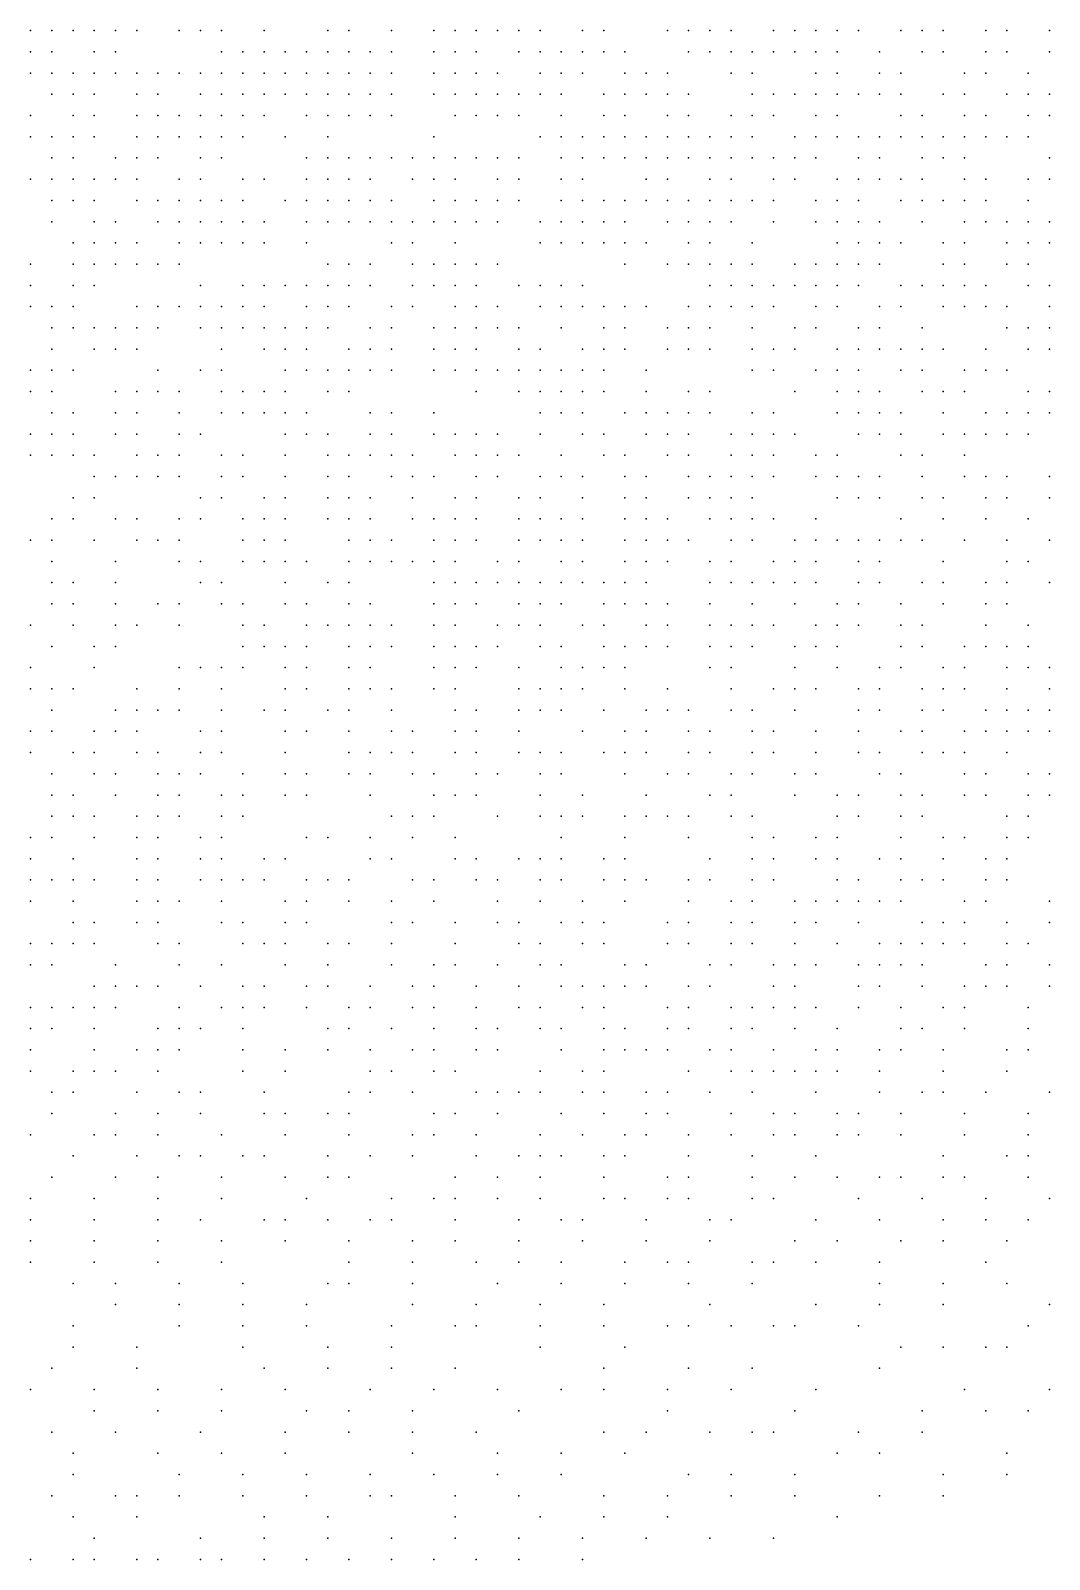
# Model space of a CAD drawing. Extents: x 429 to 793, y 817 to 1241.
# Drawn here: x 611.9 to 646.9, y 817.3 to 869.9 of the extents above; entities that cross this region are included whole.
import ezdxf

# ---------------------------------------------------------------- set-up
doc = ezdxf.new("R2010")
doc.units = 0

msp = doc.modelspace()

# ---------------------------------------------------------------- linework, layer by layer
for p in [(611.87, 869.9, 211.861), (612.6, 869.9, 212.098), (613.33, 869.9, 212.172), (614.06, 869.9, 212.187), (614.79, 869.9, 212.261), (615.52, 869.9, 212.335), (616.98, 869.9, 212.486), (617.71, 869.9, 212.496), (618.44, 869.9, 212.48), (619.9, 869.9, 212.52), (622.09, 869.9, 212.5), (622.82, 869.9, 212.48), (624.28, 869.9, 212.344), (625.74, 869.9, 212.3), (626.47, 869.9, 212.204), (627.2, 869.9, 212.099), (627.93, 869.9, 212.055), (628.66, 869.9, 211.977), (629.39, 869.9, 211.898), (630.85, 869.9, 211.611), (631.58, 869.9, 211.506), (633.77, 869.9, 211.056), (634.5, 869.9, 210.9), (635.23, 869.9, 210.616), (635.96, 869.9, 210.452), (637.42, 869.9, 210.168), (638.15, 869.9, 210.004), (638.88, 869.9, 209.565), (639.61, 869.9, 209.346), (640.34, 869.9, 209.127), (641.8, 869.9, 208.628), (642.53, 869.9, 208.286), (643.26, 869.9, 208.053), (644.72, 869.9, 207.507), (645.45, 869.9, 206.96), (646.91, 869.9, 206.35), (611.87, 869.17, 212.037), (612.6, 869.17, 212.156), (614.06, 869.17, 212.245), (614.79, 869.17, 212.319), (618.44, 869.17, 212.52), (619.17, 869.17, 212.52), (619.9, 869.17, 212.56), (620.63, 869.17, 212.56), (621.36, 869.17, 212.56), (622.09, 869.17, 212.54), (622.82, 869.17, 212.46), (623.55, 869.17, 212.44), (624.28, 869.17, 212.42), (625.74, 869.17, 212.328), (626.47, 869.17, 212.238), (627.2, 869.17, 212.133), (628.66, 869.17, 212.011), (629.39, 869.17, 211.932), (630.12, 869.17, 211.749), (630.85, 869.17, 211.645), (631.58, 869.17, 211.54), (632.31, 869.17, 211.402), (634.5, 869.17, 210.888), (635.23, 869.17, 210.78), (635.96, 869.17, 210.66), (636.69, 869.17, 210.332), (637.42, 869.17, 210.212), (638.15, 869.17, 210.048), (638.88, 869.17, 209.829), (639.61, 869.17, 209.39), (641.07, 869.17, 208.93), (642.53, 869.17, 208.3), (643.26, 869.17, 207.958), (644.72, 869.17, 207.507), (645.45, 869.17, 207.233), (646.91, 869.17, 206.35), (611.87, 868.44, 212.095), (612.6, 868.44, 212.214), (613.33, 868.44, 212.23), (614.06, 868.44, 212.374), (614.79, 868.44, 212.377), (615.52, 868.44, 212.393), (616.25, 868.44, 212.464), (616.98, 868.44, 212.532), (617.71, 868.44, 212.542), (618.44, 868.44, 212.552), (619.17, 868.44, 212.56), (619.9, 868.44, 212.6), (620.63, 868.44, 212.6), (621.36, 868.44, 212.6), (622.09, 868.44, 212.58), (622.82, 868.44, 212.5), (623.55, 868.44, 212.48), (624.28, 868.44, 212.412), (625.74, 868.44, 212.356), (626.47, 868.44, 212.266), (627.2, 868.44, 212.176), (627.93, 868.44, 212.089), (629.39, 868.44, 211.966), (630.12, 868.44, 211.783), (630.85, 868.44, 211.679), (632.31, 868.44, 211.436), (633.04, 868.44, 211.25), (633.77, 868.44, 211.092), (635.96, 868.44, 210.72), (636.69, 868.44, 210.54), (638.88, 868.44, 209.873), (639.61, 868.44, 209.653), (641.07, 868.44, 208.944), (641.8, 868.44, 208.642), (643.99, 868.44, 207.972), (644.72, 868.44, 207.63), (646.18, 868.44, 206.96), (612.6, 867.71, 212.272), (613.33, 867.71, 212.288), (614.06, 867.71, 212.361), (615.52, 867.71, 212.442), (616.25, 867.71, 212.51), (617.71, 867.71, 212.588), (618.44, 867.71, 212.598), (619.17, 867.71, 212.6), (619.9, 867.71, 212.608), (620.63, 867.71, 212.64), (621.36, 867.71, 212.64), (622.09, 867.71, 212.62), (622.82, 867.71, 212.552), (623.55, 867.71, 212.496), (624.28, 867.71, 212.44), (625.74, 867.71, 212.384), (626.47, 867.71, 212.294), (627.2, 867.71, 212.204), (627.93, 867.71, 212.123), (628.66, 867.71, 212.045), (629.39, 867.71, 212), (630.12, 867.71, 211.817), (631.58, 867.71, 211.602), (632.31, 867.71, 211.444), (633.04, 867.71, 211.286), (633.77, 867.71, 211.128), (634.5, 867.71, 210.924), (636.69, 867.71, 210.42), (637.42, 867.71, 210.256), (638.15, 867.71, 210.136), (638.88, 867.71, 209.917), (639.61, 867.71, 209.562), (640.34, 867.71, 209.26), (641.07, 867.71, 208.958), (641.8, 867.71, 208.656), (643.26, 867.71, 208.314), (643.99, 867.71, 207.986), (645.45, 867.71, 207.302), (646.18, 867.71, 206.96), (646.91, 867.71, 206.566), (611.87, 866.98, 212.153), (613.33, 866.98, 212.352), (614.06, 866.98, 212.42), (615.52, 866.98, 212.488), (616.25, 866.98, 212.556), (616.98, 866.98, 212.624), (617.71, 866.98, 212.634), (618.44, 866.98, 212.644), (619.17, 866.98, 212.654), (619.9, 866.98, 212.64), (621.36, 866.98, 212.68), (622.09, 866.98, 212.636), (622.82, 866.98, 212.58), (623.55, 866.98, 212.524), (624.28, 866.98, 212.468), (626.47, 866.98, 212.322), (627.2, 866.98, 212.232), (627.93, 866.98, 212.142), (628.66, 866.98, 212.079), (630.12, 866.98, 211.956), (631.58, 866.98, 211.638), (632.31, 866.98, 211.48), (633.77, 866.98, 211.164), (634.5, 866.98, 210.96), (635.96, 866.98, 210.756), (636.69, 866.98, 210.552), (637.42, 866.98, 210.3), (638.88, 866.98, 209.878), (639.61, 866.98, 209.576), (641.8, 866.98, 208.972), (642.53, 866.98, 208.67), (643.99, 866.98, 208.089), (644.72, 866.98, 207.509), (646.18, 866.98, 206.92), (646.91, 866.98, 206.641), (611.87, 866.25, 212.17), (612.6, 866.25, 212.33), (613.33, 866.25, 212.398), (614.06, 866.25, 212.471), (615.52, 866.25, 212.534), (616.25, 866.25, 212.602), (616.98, 866.25, 212.67), (617.71, 866.25, 212.68), (618.44, 866.25, 212.69), (619.17, 866.25, 212.7), (620.63, 866.25, 212.71), (622.09, 866.25, 212.66), (625.74, 866.25, 212.412), (629.39, 866.25, 212.034), (630.12, 866.25, 211.99), (630.85, 866.25, 211.832), (631.58, 866.25, 211.674), (632.31, 866.25, 211.516), (633.04, 866.25, 211.358), (633.77, 866.25, 211.2), (634.5, 866.25, 211.042), (635.23, 866.25, 210.996), (635.96, 866.25, 210.792), (636.69, 866.25, 210.588), (638.15, 866.25, 210.18), (638.88, 866.25, 209.941), (639.61, 866.25, 209.735), (640.34, 866.25, 209.29), (641.07, 866.25, 209.083), (641.8, 866.25, 208.845), (642.53, 866.25, 208.638), (643.26, 866.25, 208.348), (643.99, 866.25, 208.057), (644.72, 866.25, 207.767), (645.45, 866.25, 207.477), (646.18, 866.25, 206.88), (612.6, 865.52, 212.326), (613.33, 865.52, 212.362), (614.79, 865.52, 212.493), (615.52, 865.52, 212.552), (616.25, 865.52, 212.611), (617.71, 865.52, 212.667), (618.44, 865.52, 212.664), (621.36, 865.52, 212.72), (622.09, 865.52, 212.664), (622.82, 865.52, 212.608), (623.55, 865.52, 212.552), (624.28, 865.52, 212.48), (625.01, 865.52, 212.496), (625.74, 865.52, 212.44), (626.47, 865.52, 212.356), (627.2, 865.52, 212.26), (627.93, 865.52, 212.17), (628.66, 865.52, 212.08), (630.12, 865.52, 211.847), (630.85, 865.52, 211.746), (631.58, 865.52, 211.645), (632.31, 865.52, 211.503), (633.04, 865.52, 211.402), (633.77, 865.52, 211.301), (634.5, 865.52, 211.158), (635.23, 865.52, 210.885), (635.96, 865.52, 210.727), (636.69, 865.52, 210.569), (637.42, 865.52, 210.411), (638.15, 865.52, 210.15), (638.88, 865.52, 209.846), (640.34, 865.52, 209.496), (641.07, 865.52, 209.258), (642.53, 865.52, 208.606), (643.26, 865.52, 208.316), (643.99, 865.52, 208.025), (646.91, 865.52, 206.84), (611.87, 864.79, 212.168), (612.6, 864.79, 212.322), (613.33, 864.79, 212.358), (614.06, 864.79, 212.394), (614.79, 864.79, 212.457), (615.52, 864.79, 212.516), (616.98, 864.79, 212.634), (617.71, 864.79, 212.631), (619.17, 864.79, 212.657), (619.9, 864.79, 212.654), (621.36, 864.79, 212.658), (622.09, 864.79, 212.594), (622.82, 864.79, 212.52), (623.55, 864.79, 212.5), (625.01, 864.79, 212.39), (625.74, 864.79, 212.37), (626.47, 864.79, 212.286), (627.93, 864.79, 212.103), (628.66, 864.79, 212.019), (630.12, 864.79, 211.93), (630.85, 864.79, 211.79), (633.04, 864.79, 211.36), (633.77, 864.79, 211.259), (635.23, 864.79, 210.843), (635.96, 864.79, 210.685), (637.42, 864.79, 210.312), (638.15, 864.79, 210.12), (639.61, 864.79, 209.816), (640.34, 864.79, 209.512), (641.07, 864.79, 209.226), (641.8, 864.79, 209.019), (642.53, 864.79, 208.574), (643.99, 864.79, 207.993), (644.72, 864.79, 207.54), (646.18, 864.79, 207.19), (646.91, 864.79, 206.8), (612.6, 864.06, 212.318), (613.33, 864.06, 212.354), (614.06, 864.06, 212.399), (615.52, 864.06, 212.48), (616.25, 864.06, 212.539), (616.98, 864.06, 212.598), (617.71, 864.06, 212.595), (618.44, 864.06, 212.625), (619.17, 864.06, 212.628), (620.63, 864.06, 212.612), (621.36, 864.06, 212.596), (622.09, 864.06, 212.532), (622.82, 864.06, 212.468), (623.55, 864.06, 212.43), (624.28, 864.06, 212.41), (625.74, 864.06, 212.3), (626.47, 864.06, 212.201), (627.2, 864.06, 212.117), (627.93, 864.06, 212.033), (628.66, 864.06, 211.95), (630.12, 864.06, 211.87), (630.85, 864.06, 211.73), (631.58, 864.06, 211.59), (632.31, 864.06, 211.461), (633.04, 864.06, 211.318), (633.77, 864.06, 211.217), (634.5, 864.06, 211.116), (635.23, 864.06, 210.801), (635.96, 864.06, 210.643), (636.69, 864.06, 210.474), (637.42, 864.06, 210.282), (638.88, 864.06, 210.09), (639.61, 864.06, 209.786), (640.34, 864.06, 209.482), (641.8, 864.06, 208.987), (642.53, 864.06, 208.781), (643.26, 864.06, 208.252), (643.99, 864.06, 208.2), (644.72, 864.06, 207.85), (646.18, 864.06, 207.15), (612.6, 863.33, 212.314), (614.06, 863.33, 212.39), (614.79, 863.33, 212.426), (616.25, 863.33, 212.503), (616.98, 863.33, 212.562), (617.71, 863.33, 212.592), (618.44, 863.33, 212.589), (619.17, 863.33, 212.566), (619.9, 863.33, 212.55), (621.36, 863.33, 212.534), (622.09, 863.33, 212.47), (622.82, 863.33, 212.406), (623.55, 863.33, 212.36), (624.28, 863.33, 212.34), (625.01, 863.33, 212.32), (625.74, 863.33, 212.23), (626.47, 863.33, 212.216), (627.2, 863.33, 212.05), (627.93, 863.33, 211.97), (629.39, 863.33, 211.89), (630.12, 863.33, 211.81), (630.85, 863.33, 211.67), (631.58, 863.33, 211.53), (632.31, 863.33, 211.419), (633.77, 863.33, 211.175), (634.5, 863.33, 211.074), (635.23, 863.33, 210.759), (635.96, 863.33, 210.666), (637.42, 863.33, 210.252), (638.88, 863.33, 210.06), (639.61, 863.33, 209.756), (640.34, 863.33, 209.452), (641.07, 863.33, 209.148), (642.53, 863.33, 208.749), (643.99, 863.33, 208.16), (644.72, 863.33, 207.81), (645.45, 863.33, 207.46), (646.18, 863.33, 207.11), (646.91, 863.33, 206.76), (613.33, 862.6, 212.35), (614.06, 862.6, 212.386), (614.79, 862.6, 212.422), (615.52, 862.6, 212.444), (616.98, 862.6, 212.526), (617.71, 862.6, 212.556), (618.44, 862.6, 212.52), (619.17, 862.6, 212.504), (619.9, 862.6, 212.488), (621.36, 862.6, 212.472), (624.28, 862.6, 212.27), (625.01, 862.6, 212.25), (626.47, 862.6, 212.146), (629.39, 862.6, 211.83), (630.12, 862.6, 211.75), (630.85, 862.6, 211.61), (631.58, 862.6, 211.47), (632.31, 862.6, 211.33), (633.04, 862.6, 211.276), (634.5, 862.6, 211.032), (635.23, 862.6, 210.874), (636.69, 862.6, 210.444), (639.61, 862.6, 209.726), (640.34, 862.6, 209.422), (641.07, 862.6, 209.118), (641.8, 862.6, 208.814), (643.26, 862.6, 208.51), (643.99, 862.6, 208.196), (645.45, 862.6, 207.433), (646.18, 862.6, 207.209), (646.91, 862.6, 206.894), (611.87, 861.87, 212.31), (613.33, 861.87, 212.346), (614.06, 861.87, 212.382), (614.79, 861.87, 212.418), (615.52, 861.87, 212.454), (616.25, 861.87, 212.467), (616.98, 861.87, 212.523), (622.09, 861.87, 212.408), (622.82, 861.87, 212.344), (623.55, 861.87, 212.28), (625.01, 861.87, 212.18), (625.74, 861.87, 212.16), (626.47, 861.87, 212.076), (627.2, 861.87, 211.99), (627.93, 861.87, 211.91), (632.31, 861.87, 211.27), (633.77, 861.87, 211.133), (634.5, 861.87, 210.99), (635.23, 861.87, 210.798), (635.96, 861.87, 210.606), (636.69, 861.87, 210.414), (638.15, 861.87, 210.222), (638.88, 861.87, 210.03), (639.61, 861.87, 209.792), (640.34, 861.87, 209.555), (641.07, 861.87, 209.079), (643.26, 861.87, 208.432), (643.99, 861.87, 208.07), (645.45, 861.87, 207.343), (646.18, 861.87, 207.119), (611.87, 861.14, 212.248), (613.33, 861.14, 212.326), (614.06, 861.14, 212.334), (617.71, 861.14, 212.474), (619.17, 861.14, 212.442), (619.9, 861.14, 212.426), (620.63, 861.14, 212.408), (621.36, 861.14, 212.41), (622.09, 861.14, 212.351), (622.82, 861.14, 212.282), (623.55, 861.14, 212.218), (625.01, 861.14, 212.154), (625.74, 861.14, 212.09), (626.47, 861.14, 212.01), (627.2, 861.14, 211.93), (628.66, 861.14, 211.737), (629.39, 861.14, 211.77), (630.12, 861.14, 211.69), (630.85, 861.14, 211.556), (635.23, 861.14, 210.801), (635.96, 861.14, 210.685), (636.69, 861.14, 210.38), (637.42, 861.14, 210.263), (638.15, 861.14, 210.075), (638.88, 861.14, 209.958), (639.61, 861.14, 209.72), (640.34, 861.14, 209.483), (641.8, 861.14, 208.841), (642.53, 861.14, 208.664), (643.26, 861.14, 208.354), (643.99, 861.14, 207.992), (644.72, 861.14, 207.63), (646.18, 861.14, 207.029), (646.91, 861.14, 206.804), (611.87, 860.41, 212.186), (612.6, 860.41, 212.256), (613.33, 860.41, 212.264), (615.52, 860.41, 212.35), (616.25, 860.41, 212.392), (616.98, 860.41, 212.4), (617.71, 860.41, 212.364), (618.44, 860.41, 212.312), (619.17, 860.41, 212.313), (619.9, 860.41, 212.315), (621.36, 860.41, 212.318), (622.09, 860.41, 212.201), (622.82, 860.41, 212.142), (624.28, 860.41, 212.116), (625.01, 860.41, 212.057), (626.47, 860.41, 211.949), (627.2, 860.41, 211.784), (627.93, 860.41, 211.76), (629.39, 860.41, 211.595), (630.12, 860.41, 211.572), (630.85, 860.41, 211.438), (631.58, 860.41, 211.289), (632.31, 860.41, 211.155), (633.04, 860.41, 211.021), (634.5, 860.41, 210.884), (635.23, 860.41, 210.726), (635.96, 860.41, 210.613), (636.69, 860.41, 210.496), (637.42, 860.41, 210.308), (638.88, 860.41, 209.886), (639.61, 860.41, 209.648), (641.07, 860.41, 209.245), (641.8, 860.41, 208.974), (643.26, 860.41, 208.276), (643.99, 860.41, 207.914), (644.72, 860.41, 207.552), (645.45, 860.41, 207.253), (646.91, 860.41, 206.714), (612.6, 859.68, 212.194), (613.33, 859.68, 212.202), (614.06, 859.68, 212.272), (614.79, 859.68, 212.294), (615.52, 859.68, 212.294), (616.25, 859.68, 212.294), (617.71, 859.68, 212.31), (618.44, 859.68, 212.238), (619.17, 859.68, 212.222), (619.9, 859.68, 212.223), (620.63, 859.68, 212.225), (621.36, 859.68, 212.227), (622.09, 859.68, 212.109), (623.55, 859.68, 212.083), (624.28, 859.68, 212.024), (625.74, 859.68, 211.867), (626.47, 859.68, 211.803), (627.2, 859.68, 211.807), (627.93, 859.68, 211.642), (628.66, 859.68, 211.619), (630.12, 859.68, 211.454), (631.58, 859.68, 211.305), (632.31, 859.68, 211.037), (633.77, 859.68, 210.906), (634.5, 859.68, 210.778), (635.23, 859.68, 210.62), (636.69, 859.68, 210.462), (638.15, 859.68, 210.119), (638.88, 859.68, 209.814), (640.34, 859.68, 209.411), (641.07, 859.68, 209.206), (642.53, 859.68, 208.586), (645.45, 859.68, 207.474), (646.18, 859.68, 207.112), (646.91, 859.68, 206.624), (612.6, 858.95, 212.132), (614.06, 858.95, 212.21), (614.79, 858.95, 212.196), (615.52, 858.95, 212.196), (618.44, 858.95, 212.22), (619.9, 858.95, 212.132), (620.63, 858.95, 212.133), (621.36, 858.95, 212.135), (622.82, 858.95, 212.05), (623.55, 858.95, 211.991), (624.28, 858.95, 211.843), (625.74, 858.95, 211.755), (626.47, 858.95, 211.691), (627.2, 858.95, 211.666), (628.66, 858.95, 211.501), (629.39, 858.95, 211.477), (630.85, 858.95, 211.32), (631.58, 858.95, 211.187), (632.31, 858.95, 211.053), (633.77, 858.95, 210.8), (634.5, 858.95, 210.672), (635.23, 858.95, 210.514), (636.69, 858.95, 210.356), (637.42, 858.95, 210.236), (638.15, 858.95, 210.047), (639.61, 858.95, 209.576), (640.34, 858.95, 209.339), (641.07, 858.95, 209.128), (641.8, 858.95, 208.818), (642.53, 858.95, 208.508), (643.26, 858.95, 208.198), (644.72, 858.95, 207.836), (646.18, 858.95, 207.034), (646.91, 858.95, 206.672), (611.87, 858.22, 212.062), (612.6, 858.22, 212.098), (613.33, 858.22, 212.14), (616.25, 858.22, 212.196), (617.71, 858.22, 212.168), (618.44, 858.22, 212.14), (620.63, 858.22, 212.042), (621.36, 858.22, 212.043), (622.09, 858.22, 212.017), (622.82, 858.22, 211.959), (623.55, 858.22, 211.819), (624.28, 858.22, 211.731), (625.74, 858.22, 211.643), (626.47, 858.22, 211.579), (627.2, 858.22, 211.515), (627.93, 858.22, 211.524), (628.66, 858.22, 211.451), (629.39, 858.22, 211.359), (630.12, 858.22, 211.336), (630.85, 858.22, 211.202), (631.58, 858.22, 211.069), (633.04, 858.22, 210.928), (636.69, 858.22, 210.25), (637.42, 858.22, 210.092), (638.88, 858.22, 209.859), (639.61, 858.22, 209.504), (640.34, 858.22, 209.438), (641.8, 858.22, 208.74), (642.53, 858.22, 208.43), (643.99, 858.22, 208.12), (644.72, 858.22, 207.758), (645.45, 858.22, 207.396), (611.87, 857.49, 212), (612.6, 857.49, 212.07), (614.79, 857.49, 212.098), (615.52, 857.49, 212.098), (616.25, 857.49, 212.098), (616.98, 857.49, 212.07), (618.44, 857.49, 212.042), (619.17, 857.49, 212.014), (619.9, 857.49, 212.04), (620.63, 857.49, 211.952), (622.09, 857.49, 211.926), (622.82, 857.49, 211.796), (627.2, 857.49, 211.404), (628.66, 857.49, 211.383), (629.39, 857.49, 211.276), (630.12, 857.49, 211.218), (630.85, 857.49, 211.084), (631.58, 857.49, 210.95), (633.04, 857.49, 210.822), (634.5, 857.49, 210.566), (635.23, 857.49, 210.408), (638.15, 857.49, 209.828), (639.61, 857.49, 209.67), (640.34, 857.49, 209.36), (641.07, 857.49, 209.05), (642.53, 857.49, 208.444), (643.26, 857.49, 208.282), (643.99, 857.49, 207.912), (646.18, 857.49, 206.848), (646.91, 857.49, 206.53), (612.6, 856.76, 212), (613.33, 856.76, 212), (614.79, 856.76, 212), (615.52, 856.76, 212), (616.98, 856.76, 211.972), (618.44, 856.76, 211.944), (619.17, 856.76, 211.916), (619.9, 856.76, 211.888), (620.63, 856.76, 211.95), (621.36, 856.76, 211.893), (623.55, 856.76, 211.708), (624.28, 856.76, 211.62), (625.74, 856.76, 211.532), (629.39, 856.76, 211.241), (630.12, 856.76, 211.1), (630.85, 856.76, 210.972), (632.31, 856.76, 210.844), (633.04, 856.76, 210.716), (633.77, 856.76, 210.588), (634.5, 856.76, 210.46), (635.23, 856.76, 210.269), (636.69, 856.76, 210.144), (637.42, 856.76, 209.986), (639.61, 856.76, 209.424), (640.34, 856.76, 209.3), (641.07, 856.76, 208.768), (641.8, 856.76, 208.606), (643.26, 856.76, 208.074), (644.72, 856.76, 207.594), (645.45, 856.76, 206.958), (646.18, 856.76, 206.64), (646.91, 856.76, 206.266), (611.87, 856.03, 211.77), (612.6, 856.03, 211.74), (613.33, 856.03, 211.772), (614.79, 856.03, 211.805), (615.52, 856.03, 211.903), (616.98, 856.03, 211.906), (617.71, 856.03, 211.811), (620.63, 856.03, 211.86), (621.36, 856.03, 211.616), (622.09, 856.03, 211.772), (623.55, 856.03, 211.64), (624.28, 856.03, 211.508), (625.74, 856.03, 211.42), (626.47, 856.03, 211.356), (627.2, 856.03, 211.292), (627.93, 856.03, 211.093), (629.39, 856.03, 211.164), (630.85, 856.03, 210.814), (631.58, 856.03, 210.801), (633.04, 856.03, 210.501), (633.77, 856.03, 210.487), (634.5, 856.03, 210.188), (635.96, 856.03, 210.079), (636.69, 856.03, 209.888), (637.42, 856.03, 209.698), (638.15, 856.03, 209.507), (640.34, 856.03, 208.93), (641.07, 856.03, 208.634), (641.8, 856.03, 208.398), (643.26, 856.03, 207.866), (643.99, 856.03, 207.704), (644.72, 856.03, 207.386), (645.45, 856.03, 207.068), (646.18, 856.03, 206.42), (611.87, 855.3, 211.54), (612.6, 855.3, 211.51), (613.33, 855.3, 211.512), (614.06, 855.3, 211.61), (615.52, 855.3, 211.643), (616.25, 855.3, 211.74), (616.98, 855.3, 211.646), (618.44, 855.3, 211.717), (619.17, 855.3, 211.623), (620.63, 855.3, 211.615), (622.09, 855.3, 211.372), (622.82, 855.3, 211.38), (623.55, 855.3, 211.388), (624.28, 855.3, 211.152), (625.01, 855.3, 211.16), (626.47, 855.3, 211.087), (627.2, 855.3, 211.005), (627.93, 855.3, 210.842), (628.66, 855.3, 210.76), (630.12, 855.3, 210.85), (631.58, 855.3, 210.529), (632.31, 855.3, 210.515), (633.77, 855.3, 210.215), (634.5, 855.3, 210.202), (635.96, 855.3, 209.807), (636.69, 855.3, 209.616), (637.42, 855.3, 209.442), (638.88, 855.3, 209.31), (639.61, 855.3, 209.178), (641.8, 855.3, 208.19), (642.53, 855.3, 208.116), (643.99, 855.3, 207.496), (614.06, 854.57, 211.35), (614.79, 854.57, 211.448), (615.52, 854.57, 211.383), (616.25, 854.57, 211.48), (616.98, 854.57, 211.386), (618.44, 854.57, 211.457), (619.17, 854.57, 211.363), (620.63, 854.57, 211.37), (622.09, 854.57, 211.274), (622.82, 854.57, 211.129), (624.28, 854.57, 210.901), (625.01, 854.57, 210.909), (625.74, 854.57, 210.917), (627.2, 854.57, 210.753), (627.93, 854.57, 210.59), (629.39, 854.57, 210.662), (630.12, 854.57, 210.6), (630.85, 854.57, 210.5), (632.31, 854.57, 210.243), (633.04, 854.57, 210.229), (634.5, 854.57, 209.93), (635.23, 854.57, 209.725), (635.96, 854.57, 209.535), (636.69, 854.57, 209.344), (637.42, 854.57, 209.196), (638.88, 854.57, 209.064), (639.61, 854.57, 208.932), (640.34, 854.57, 208.66), (641.07, 854.57, 208.388), (642.53, 854.57, 207.82), (643.99, 854.57, 207.288), (644.72, 854.57, 206.97), (645.45, 854.57, 206.574), (646.91, 854.57, 206.222), (613.33, 853.84, 211.25), (614.06, 853.84, 211.22), (617.71, 853.84, 211.291), (618.44, 853.84, 211.197), (619.9, 853.84, 211.187), (620.63, 853.84, 211.125), (622.09, 853.84, 211.029), (622.82, 853.84, 210.933), (623.55, 853.84, 210.893), (625.01, 853.84, 210.657), (626.47, 853.84, 210.583), (627.2, 853.84, 210.42), (628.66, 853.84, 210.474), (629.39, 853.84, 210.412), (630.85, 853.84, 210.25), (632.31, 853.84, 210.15), (633.04, 853.84, 209.957), (634.5, 853.84, 209.658), (635.23, 853.84, 209.644), (635.96, 853.84, 209.263), (636.69, 853.84, 209.328), (639.61, 853.84, 208.686), (640.34, 853.84, 208.414), (641.07, 853.84, 208.142), (642.53, 853.84, 207.87), (643.26, 853.84, 207.45), (644.72, 853.84, 206.728), (645.45, 853.84, 206.353), (646.91, 853.84, 206.024), (612.6, 853.11, 211.05), (613.33, 853.11, 211.02), (614.79, 853.11, 211.025), (615.52, 853.11, 211.122), (616.98, 853.11, 211.126), (617.71, 853.11, 211.066), (619.17, 853.11, 211.004), (619.9, 853.11, 210.942), (620.63, 853.11, 210.88), (622.09, 853.11, 210.784), (622.82, 853.11, 210.688), (623.55, 853.11, 210.641), (625.01, 853.11, 210.405), (625.74, 853.11, 210.413), (626.47, 853.11, 210.332), (627.2, 853.11, 210.286), (628.66, 853.11, 210.224), (629.39, 853.11, 210.162), (630.12, 853.11, 210.1), (630.85, 853.11, 210), (632.31, 853.11, 209.9), (633.04, 853.11, 209.8), (633.77, 853.11, 209.671), (635.23, 853.11, 209.372), (635.96, 853.11, 209.214), (636.69, 853.11, 209.082), (637.42, 853.11, 208.95), (638.88, 853.11, 208.818), (641.8, 853.11, 207.896), (643.26, 853.11, 207.352), (644.72, 853.11, 206.658), (646.18, 853.11, 206.083), (611.87, 852.38, 210.763), (612.6, 852.38, 210.82), (614.06, 852.38, 210.76), (615.52, 852.38, 210.863), (616.25, 852.38, 210.96), (616.98, 852.38, 210.883), (619.17, 852.38, 210.759), (619.9, 852.38, 210.697), (620.63, 852.38, 210.635), (622.82, 852.38, 210.443), (623.55, 852.38, 210.347), (624.28, 852.38, 210.397), (625.74, 852.38, 210.162), (626.47, 852.38, 210.098), (627.2, 852.38, 210.036), (628.66, 852.38, 209.974), (629.39, 852.38, 209.912), (630.12, 852.38, 209.85), (630.85, 852.38, 209.75), (632.31, 852.38, 209.65), (633.04, 852.38, 209.55), (633.77, 852.38, 209.45), (634.5, 852.38, 209.386), (635.96, 852.38, 209.181), (636.69, 852.38, 208.836), (638.15, 852.38, 208.704), (638.88, 852.38, 208.572), (639.61, 852.38, 208.44), (640.34, 852.38, 208.202), (641.07, 852.38, 207.965), (641.8, 852.38, 207.49), (642.53, 852.38, 207.253), (643.99, 852.38, 206.817), (645.45, 852.38, 206.235), (646.91, 852.38, 205.66), (612.6, 851.65, 210.676), (614.79, 851.65, 210.73), (616.98, 851.65, 210.638), (617.71, 851.65, 210.576), (619.17, 851.65, 210.514), (619.9, 851.65, 210.452), (620.63, 851.65, 210.39), (621.36, 851.65, 210.294), (622.82, 851.65, 210.198), (623.55, 851.65, 210.102), (624.28, 851.65, 210.006), (625.01, 851.65, 210.154), (625.74, 851.65, 209.91), (626.47, 851.65, 209.848), (627.93, 851.65, 209.755), (628.66, 851.65, 209.724), (630.12, 851.65, 209.6), (630.85, 851.65, 209.5), (632.31, 851.65, 209.4), (633.04, 851.65, 209.3), (633.77, 851.65, 209.2), (635.23, 851.65, 209.1), (635.96, 851.65, 208.815), (637.42, 851.65, 208.5), (638.15, 851.65, 208.485), (638.88, 851.65, 208.185), (640.34, 851.65, 207.932), (641.07, 851.65, 207.695), (643.26, 851.65, 206.817), (645.45, 851.65, 206.193), (646.18, 851.65, 205.812), (612.6, 850.92, 210.403), (613.33, 850.92, 210.502), (614.79, 850.92, 210.327), (617.71, 850.92, 210.207), (618.44, 850.92, 210.243), (620.63, 850.92, 210.088), (622.09, 850.92, 210.119), (622.82, 850.92, 209.984), (625.74, 850.92, 209.647), (626.47, 850.92, 209.683), (627.2, 850.92, 209.719), (627.93, 850.92, 209.457), (628.66, 850.92, 209.492), (629.39, 850.92, 209.528), (630.12, 850.92, 209.302), (630.85, 850.92, 209.165), (631.58, 850.92, 209.326), (632.31, 850.92, 209.189), (633.04, 850.92, 208.915), (635.23, 850.92, 208.815), (635.96, 850.92, 208.53), (636.69, 850.92, 208.515), (637.42, 850.92, 208.23), (638.15, 850.92, 208.215), (638.88, 850.92, 208.2), (640.34, 850.92, 207.663), (641.07, 850.92, 207.425), (642.53, 850.92, 206.983), (643.26, 850.92, 206.554), (644.72, 850.92, 206.29), (645.45, 850.92, 205.93), (646.91, 850.92, 204.947), (612.6, 850.19, 210.129), (613.33, 850.19, 210.228), (614.79, 850.19, 210.171), (616.25, 850.19, 210.123), (616.98, 850.19, 210.17), (618.44, 850.19, 209.942), (619.17, 850.19, 210.015), (620.63, 850.19, 209.787), (621.36, 850.19, 209.953), (622.82, 850.19, 209.682), (623.55, 850.19, 209.713), (625.74, 850.19, 209.6), (626.47, 850.19, 209.385), (627.2, 850.19, 209.421), (628.66, 850.19, 209.194), (629.39, 850.19, 209.266), (630.12, 850.19, 209.003), (631.58, 850.19, 209.028), (632.31, 850.19, 208.89), (633.04, 850.19, 208.616), (633.77, 850.19, 208.614), (635.23, 850.19, 208.53), (636.69, 850.19, 208.245), (638.15, 850.19, 207.945), (639.61, 850.19, 207.63), (640.34, 850.19, 207.393), (641.8, 850.19, 206.95), (643.26, 850.19, 206.291), (644.72, 850.19, 206.027), (645.45, 850.19, 205.667), (611.87, 849.46, 209.943), (613.33, 849.46, 209.955), (614.79, 849.46, 209.883), (615.52, 849.46, 209.835), (616.98, 849.46, 209.757), (619.17, 849.46, 209.713), (619.9, 849.46, 209.75), (621.36, 849.46, 209.651), (622.09, 849.46, 209.516), (622.82, 849.46, 209.547), (623.55, 849.46, 209.411), (624.28, 849.46, 209.396), (625.74, 849.46, 209.29), (626.47, 849.46, 209.242), (627.93, 849.46, 209.158), (628.66, 849.46, 208.896), (629.39, 849.46, 208.967), (630.85, 849.46, 208.866), (631.58, 849.46, 208.729), (633.04, 849.46, 208.413), (633.77, 849.46, 208.329), (635.23, 849.46, 208.245), (635.96, 849.46, 208.131), (636.69, 849.46, 208.017), (637.42, 849.46, 207.96), (638.88, 849.46, 207.66), (639.61, 849.46, 207.645), (640.34, 849.46, 207.122), (641.8, 849.46, 206.918), (642.53, 849.46, 206.555), (644.72, 849.46, 205.763), (646.18, 849.46, 205.043), (612.6, 848.73, 209.769), (614.06, 848.73, 209.643), (614.79, 848.73, 209.595), (619.17, 848.73, 209.412), (619.9, 848.73, 209.448), (620.63, 848.73, 209.485), (621.36, 848.73, 209.35), (622.82, 848.73, 209.245), (623.55, 848.73, 209.192), (624.28, 848.73, 209.086), (625.74, 848.73, 208.98), (626.47, 848.73, 208.932), (627.2, 848.73, 208.884), (627.93, 848.73, 208.86), (629.39, 848.73, 208.669), (630.12, 848.73, 208.705), (631.58, 848.73, 208.431), (632.31, 848.73, 208.294), (633.04, 848.73, 208.128), (633.77, 848.73, 208.044), (635.23, 848.73, 207.96), (635.96, 848.73, 207.846), (636.69, 848.73, 207.732), (638.15, 848.73, 207.618), (638.88, 848.73, 207.39), (639.61, 848.73, 207.375), (641.8, 848.73, 206.555), (642.53, 848.73, 206.291), (643.99, 848.73, 206.027), (644.72, 848.73, 205.5), (645.45, 848.73, 205.14), (646.18, 848.73, 204.78), (611.87, 848, 209.45), (614.06, 848, 209.354), (616.98, 848, 209.469), (617.71, 848, 209.391), (618.44, 848, 209.313), (619.17, 848, 209.11), (620.63, 848, 209.183), (621.36, 848, 209.048), (622.82, 848, 208.988), (623.55, 848, 208.882), (625.74, 848, 208.67), (626.47, 848, 208.622), (627.2, 848, 208.574), (628.66, 848, 208.598), (630.12, 848, 208.407), (630.85, 848, 208.27), (631.58, 848, 208.133), (632.31, 848, 208.212), (635.23, 848, 207.675), (635.96, 848, 207.561), (638.15, 848, 207.333), (639.61, 848, 207.105), (641.07, 848, 206.556), (641.8, 848, 206.292), (643.26, 848, 205.628), (643.99, 848, 205.764), (645.45, 848, 205.174), (646.18, 848, 204.848), (646.91, 848, 204.197), (611.87, 847.27, 209.162), (612.6, 847.27, 209.114), (613.33, 847.27, 209.09), (615.52, 847.27, 209.258), (616.98, 847.27, 209.18), (618.44, 847.27, 209.024), (620.63, 847.27, 208.882), (621.36, 847.27, 208.784), (622.82, 847.27, 208.678), (623.55, 847.27, 208.572), (624.28, 847.27, 208.466), (625.74, 847.27, 208.36), (626.47, 847.27, 208.312), (628.66, 847.27, 208.216), (629.39, 847.27, 208.168), (630.12, 847.27, 208.108), (630.85, 847.27, 208.011), (632.31, 847.27, 207.927), (633.77, 847.27, 207.759), (635.96, 847.27, 207.276), (637.42, 847.27, 207.162), (638.15, 847.27, 207.048), (638.88, 847.27, 206.934), (640.34, 847.27, 206.82), (641.07, 847.27, 206.288), (642.53, 847.27, 205.757), (643.26, 847.27, 205.692), (643.99, 847.27, 205.161), (645.45, 847.27, 204.771), (646.91, 847.27, 203.793), (612.6, 846.54, 209.014), (614.79, 846.54, 209.018), (615.52, 846.54, 208.97), (616.25, 846.54, 208.815), (616.98, 846.54, 208.892), (618.44, 846.54, 208.736), (619.9, 846.54, 208.658), (620.63, 846.54, 208.58), (622.09, 846.54, 208.274), (622.82, 846.54, 208.368), (624.28, 846.54, 208.156), (626.47, 846.54, 208.002), (627.2, 846.54, 207.954), (628.66, 846.54, 207.906), (629.39, 846.54, 207.858), (630.12, 846.54, 207.81), (631.58, 846.54, 207.726), (633.04, 846.54, 207.6), (633.77, 846.54, 207.278), (634.5, 846.54, 207.474), (635.96, 846.54, 207.21), (636.69, 846.54, 207.031), (638.15, 846.54, 206.492), (640.34, 846.54, 206.385), (641.07, 846.54, 206.197), (642.53, 846.54, 205.353), (643.26, 846.54, 205.289), (644.72, 846.54, 204.693), (645.45, 846.54, 204.367), (646.18, 846.54, 204.042), (646.91, 846.54, 203.39), (611.87, 845.81, 208.515), (612.6, 845.81, 208.591), (614.06, 845.81, 208.395), (614.79, 845.81, 208.471), (615.52, 845.81, 208.547), (617.71, 845.81, 208.506), (618.44, 845.81, 208.197), (620.63, 845.81, 208.15), (621.36, 845.81, 208.193), (622.82, 845.81, 207.887), (624.28, 845.81, 207.968), (625.01, 845.81, 208.009), (626.47, 845.81, 207.776), (627.2, 845.81, 207.639), (628.66, 845.81, 207.365), (630.85, 845.81, 207.432), (632.31, 845.81, 207.111), (633.04, 845.81, 207.223), (634.5, 845.81, 206.901), (635.23, 845.81, 206.957), (636.69, 845.81, 206.597), (637.42, 845.81, 206.238), (638.88, 845.81, 206.312), (640.34, 845.81, 205.95), (641.8, 845.81, 205.418), (642.53, 845.81, 204.95), (643.99, 845.81, 204.354), (644.72, 845.81, 204.29), (645.45, 845.81, 203.964), (646.18, 845.81, 203.638), (646.91, 845.81, 202.997), (611.87, 845.08, 207.874), (613.33, 845.08, 208.243), (614.06, 845.08, 207.972), (615.52, 845.08, 208.123), (616.25, 845.08, 207.969), (617.71, 845.08, 208.083), (618.44, 845.08, 207.774), (620.63, 845.08, 207.72), (622.82, 845.08, 207.458), (623.55, 845.08, 207.499), (624.28, 845.08, 207.54), (625.01, 845.08, 207.581), (626.47, 845.08, 207.348), (627.2, 845.08, 207.21), (628.66, 845.08, 207.227), (629.39, 845.08, 206.996), (630.12, 845.08, 206.94), (631.58, 845.08, 207.055), (632.31, 845.08, 206.678), (633.04, 845.08, 206.789), (634.5, 845.08, 206.467), (635.23, 845.08, 206.523), (636.69, 845.08, 206.164), (637.42, 845.08, 205.805), (638.88, 845.08, 205.612), (640.34, 845.08, 205.515), (641.07, 845.08, 205.327), (642.53, 845.08, 204.515), (643.26, 845.08, 204.483), (643.99, 845.08, 204.418), (645.45, 845.08, 203.561), (612.6, 844.35, 207.838), (614.06, 844.35, 207.896), (614.79, 844.35, 207.624), (616.25, 844.35, 207.545), (616.98, 844.35, 207.814), (617.71, 844.35, 207.66), (619.17, 844.35, 207.376), (620.63, 844.35, 207.29), (621.36, 844.35, 207.186), (622.82, 844.35, 207.03), (623.55, 844.35, 207.071), (625.01, 844.35, 207.152), (625.74, 844.35, 207.056), (627.2, 844.35, 206.782), (627.93, 844.35, 206.645), (629.39, 844.35, 206.561), (630.12, 844.35, 206.505), (632.31, 844.35, 206.341), (633.77, 844.35, 205.978), (634.5, 844.35, 206.034), (635.96, 844.35, 205.91), (636.69, 844.35, 205.731), (638.15, 844.35, 205.273), (638.88, 844.35, 205.177), (641.07, 844.35, 204.892), (641.8, 844.35, 204.703), (643.99, 844.35, 204.015), (644.72, 844.35, 203.483), (646.18, 844.35, 202.893), (646.91, 844.35, 202.21), (612.6, 843.62, 207.405), (613.33, 843.62, 207.472), (614.79, 843.62, 207.201), (616.25, 843.62, 207.122), (616.98, 843.62, 207.391), (618.44, 843.62, 207.032), (619.17, 843.62, 206.946), (620.63, 843.62, 206.86), (621.36, 843.62, 206.756), (623.55, 843.62, 206.643), (625.74, 843.62, 206.628), (626.47, 843.62, 206.491), (627.2, 843.62, 206.354), (629.39, 843.62, 206.126), (630.85, 843.62, 205.988), (633.04, 843.62, 205.922), (635.23, 843.62, 205.657), (635.96, 843.62, 205.477), (638.15, 843.62, 204.838), (639.61, 843.62, 204.742), (640.34, 843.62, 204.645), (641.8, 843.62, 204.268), (642.53, 843.62, 204.08), (643.99, 843.62, 203.268), (644.72, 843.62, 203.08), (646.18, 843.62, 202.5), (646.91, 843.62, 202.304), (612.6, 842.89, 206.971), (613.33, 842.89, 206.935), (614.06, 842.89, 207.125), (615.52, 842.89, 206.853), (616.25, 842.89, 206.774), (616.98, 842.89, 206.967), (618.44, 842.89, 206.602), (619.17, 842.89, 206.516), (624.28, 842.89, 206.255), (625.01, 842.89, 206.337), (625.74, 842.89, 206.2), (627.93, 842.89, 205.747), (629.39, 842.89, 205.691), (630.12, 842.89, 205.635), (630.85, 842.89, 205.553), (632.31, 842.89, 205.471), (633.04, 842.89, 205.389), (633.77, 842.89, 205.545), (634.5, 842.89, 205.307), (635.96, 842.89, 205.128), (636.69, 842.89, 205.032), (639.61, 842.89, 204.307), (640.34, 842.89, 204.21), (641.8, 842.89, 203.833), (642.53, 842.89, 203.645), (645.45, 842.89, 202.493), (646.18, 842.89, 201.905), (611.87, 842.16, 206.317), (612.6, 842.16, 206.538), (614.06, 842.16, 206.466), (615.52, 842.16, 206.43), (616.25, 842.16, 206.699), (617.71, 842.16, 206.215), (618.44, 842.16, 206.172), (621.36, 842.16, 206.326), (622.09, 842.16, 206.222), (623.55, 842.16, 206.118), (625.01, 842.16, 205.908), (626.47, 842.16, 205.859), (630.12, 842.16, 205.2), (632.31, 842.16, 205.036), (634.5, 842.16, 204.872), (636.69, 842.16, 204.597), (637.42, 842.16, 204.5), (638.88, 842.16, 204.11), (639.61, 842.16, 204.16), (641.8, 842.16, 203.419), (643.26, 842.16, 202.891), (643.99, 842.16, 202.628), (645.45, 842.16, 201.803), (646.18, 842.16, 201.513), (611.87, 841.43, 205.82), (613.33, 841.43, 205.877), (615.52, 841.43, 205.947), (616.25, 841.43, 206.082), (617.71, 841.43, 205.733), (618.44, 841.43, 205.8), (619.9, 841.43, 205.933), (620.63, 841.43, 206), (623.55, 841.43, 205.688), (624.28, 841.43, 205.584), (626.47, 841.43, 205.424), (627.2, 841.43, 205.368), (628.66, 841.43, 205.033), (629.39, 841.43, 205.256), (630.12, 841.43, 204.727), (631.58, 841.43, 204.861), (632.31, 841.43, 204.691), (635.23, 841.43, 204.322), (636.69, 841.43, 203.96), (637.42, 841.43, 204.01), (638.88, 841.43, 203.62), (639.61, 841.43, 203.67), (641.07, 841.43, 203.193), (641.8, 841.43, 202.929), (643.26, 841.43, 202.477), (644.72, 841.43, 201.6), (645.45, 841.43, 201.31), (611.87, 840.7, 205.673), (612.6, 840.7, 205.527), (613.33, 840.7, 205.497), (614.06, 840.7, 205.73), (615.52, 840.7, 205.463), (616.25, 840.7, 205.6), (617.71, 840.7, 205.252), (618.44, 840.7, 205.318), (619.17, 840.7, 205.385), (619.9, 840.7, 205.518), (621.36, 840.7, 205.147), (622.09, 840.7, 204.962), (622.82, 840.7, 205.258), (625.01, 840.7, 205.003), (625.74, 840.7, 204.96), (627.2, 840.7, 204.783), (627.93, 840.7, 204.867), (629.39, 840.7, 204.643), (630.12, 840.7, 204.253), (631.58, 840.7, 204.387), (632.31, 840.7, 204.218), (633.04, 840.7, 203.879), (634.5, 840.7, 203.917), (635.23, 840.7, 203.853), (636.69, 840.7, 203.617), (637.42, 840.7, 203.52), (639.61, 840.7, 203.18), (640.34, 840.7, 202.74), (641.8, 840.7, 202.439), (642.53, 840.7, 202.175), (643.26, 840.7, 201.983), (644.72, 840.7, 201.107), (645.45, 840.7, 200.817), (611.87, 839.97, 205.177), (613.33, 839.97, 205.013), (615.52, 839.97, 204.98), (616.25, 839.97, 204.896), (616.98, 839.97, 205.185), (618.44, 839.97, 204.837), (620.63, 839.97, 204.851), (621.36, 839.97, 204.666), (622.82, 839.97, 204.777), (624.28, 839.97, 204.625), (625.74, 839.97, 204.483), (627.93, 839.97, 204.393), (629.39, 839.97, 204.17), (630.85, 839.97, 204.084), (632.31, 839.97, 203.745), (634.5, 839.97, 203.448), (635.96, 839.97, 203.267), (636.69, 839.97, 203.148), (638.15, 839.97, 202.59), (638.88, 839.97, 202.64), (639.61, 839.97, 202.69), (640.34, 839.97, 202.476), (641.07, 839.97, 202.213), (641.8, 839.97, 201.949), (643.99, 839.97, 201.298), (644.72, 839.97, 200.613), (646.91, 839.97, 200.033), (613.33, 839.24, 204.53), (614.06, 839.24, 204.513), (615.52, 839.24, 204.497), (616.25, 839.24, 204.413), (618.44, 839.24, 204.355), (619.17, 839.24, 204.422), (620.63, 839.24, 204.37), (621.36, 839.24, 204.184), (624.28, 839.24, 204.148), (625.01, 839.24, 204.05), (626.47, 839.24, 203.963), (627.93, 839.24, 203.92), (628.66, 839.24, 203.613), (630.12, 839.24, 203.307), (630.85, 839.24, 203.61), (631.58, 839.24, 203.441), (633.77, 839.24, 203.043), (634.5, 839.24, 202.98), (635.96, 839.24, 202.798), (636.69, 839.24, 202.68), (638.15, 839.24, 202.443), (638.88, 839.24, 202.15), (640.34, 839.24, 201.986), (642.53, 839.24, 201.188), (643.26, 839.24, 200.997), (643.99, 839.24, 200.805), (645.45, 839.24, 199.83), (646.91, 839.24, 199.54), (611.87, 838.51, 204.08), (612.6, 838.51, 204.063), (613.33, 838.51, 204.047), (614.06, 838.51, 204.03), (616.25, 838.51, 203.929), (616.98, 838.51, 203.845), (619.17, 838.51, 203.94), (619.9, 838.51, 204.073), (620.63, 838.51, 203.888), (622.09, 838.51, 203.867), (622.82, 838.51, 203.769), (624.28, 838.51, 203.671), (626.47, 838.51, 203.487), (628.66, 838.51, 203.4), (629.39, 838.51, 203.223), (630.85, 838.51, 203.137), (631.58, 838.51, 202.967), (633.77, 838.51, 202.575), (634.5, 838.51, 202.512), (635.96, 838.51, 202.33), (636.69, 838.51, 202.212), (638.15, 838.51, 201.975), (639.61, 838.51, 201.71), (641.07, 838.51, 201.078), (641.8, 838.51, 200.887), (642.53, 838.51, 200.695), (643.26, 838.51, 200.503), (643.99, 838.51, 200.312), (645.45, 838.51, 199.757), (646.18, 838.51, 199.395), (611.87, 837.78, 203.597), (612.6, 837.78, 203.58), (614.79, 837.78, 203.53), (616.98, 837.78, 203.362), (618.44, 837.78, 203.761), (620.63, 837.78, 203.406), (622.09, 837.78, 203.391), (624.28, 837.78, 203.195), (625.74, 837.78, 203.053), (626.47, 837.78, 203.01), (627.93, 837.78, 202.967), (629.39, 837.78, 202.75), (630.12, 837.78, 202.833), (632.31, 837.78, 202.17), (633.04, 837.78, 202.107), (635.23, 837.78, 201.98), (635.96, 837.78, 201.862), (637.42, 837.78, 201.625), (638.15, 837.78, 201.507), (638.88, 837.78, 201.388), (640.34, 837.78, 201.27), (641.07, 837.78, 200.693), (641.8, 837.78, 200.114), (642.53, 837.78, 200.115), (644.72, 837.78, 199.539), (645.45, 837.78, 199.177), (646.91, 837.78, 198.452), (614.06, 837.05, 203.276), (614.79, 837.05, 203.403), (615.52, 837.05, 203.338), (616.25, 837.05, 203.146), (617.71, 837.05, 202.762), (619.17, 837.05, 203.194), (619.9, 837.05, 203.11), (621.36, 837.05, 203.012), (622.09, 837.05, 202.914), (623.55, 837.05, 202.466), (625.01, 837.05, 202.62), (625.74, 837.05, 202.577), (627.2, 837.05, 202.49), (628.66, 837.05, 202.447), (630.12, 837.05, 202.36), (630.85, 837.05, 201.893), (631.58, 837.05, 202.077), (632.31, 837.05, 201.61), (633.04, 837.05, 201.702), (634.5, 837.05, 201.327), (635.23, 837.05, 201.42), (637.42, 837.05, 201.065), (638.15, 837.05, 200.836), (640.34, 837.05, 200.093), (641.07, 837.05, 200.113), (642.53, 837.05, 199.535), (643.99, 837.05, 198.959), (644.72, 837.05, 198.38), (645.45, 837.05, 198.598), (646.91, 837.05, 197.872), (611.87, 836.32, 202.48), (612.6, 836.32, 202.463), (613.33, 836.32, 202.59), (614.06, 836.32, 202.717), (614.79, 836.32, 202.845), (616.98, 836.32, 202.395), (618.44, 836.32, 202.57), (619.17, 836.32, 202.077), (619.9, 836.32, 202.552), (621.36, 836.32, 202.158), (622.82, 836.32, 202.312), (623.55, 836.32, 201.912), (625.01, 836.32, 202.067), (625.74, 836.32, 201.896), (627.2, 836.32, 201.937), (628.66, 836.32, 201.595), (629.39, 836.32, 201.288), (630.85, 836.32, 201.175), (631.58, 836.32, 201.518), (633.77, 836.32, 201.235), (634.5, 836.32, 200.767), (635.96, 836.32, 200.631), (636.69, 836.32, 200.734), (637.42, 836.32, 200.505), (638.15, 836.32, 200.387), (638.88, 836.32, 200.24), (640.34, 836.32, 199.505), (641.8, 836.32, 199.138), (643.26, 836.32, 198.956), (643.99, 836.32, 198.379), (646.18, 836.32, 197.655), (611.87, 835.59, 201.895), (612.6, 835.59, 201.905), (614.06, 835.59, 202.159), (616.25, 835.59, 202.029), (616.98, 835.59, 201.837), (617.71, 835.59, 201.645), (619.17, 835.59, 201.519), (622.09, 835.59, 201.681), (622.82, 835.59, 201.758), (624.28, 835.59, 201.436), (625.74, 835.59, 201.342), (627.2, 835.59, 200.83), (627.93, 835.59, 201.212), (629.39, 835.59, 200.727), (630.12, 835.59, 200.675), (631.58, 835.59, 200.552), (632.31, 835.59, 200.49), (633.77, 835.59, 200.675), (634.5, 835.59, 200.208), (635.96, 835.59, 199.842), (636.69, 835.59, 199.614), (638.15, 835.59, 199.798), (639.61, 835.59, 198.917), (641.8, 835.59, 198.55), (642.53, 835.59, 198.367), (643.99, 835.59, 197.799), (646.18, 835.59, 197.075), (611.87, 834.86, 201.31), (614.06, 834.86, 201.601), (615.52, 834.86, 201.105), (616.25, 834.86, 201.471), (616.98, 834.86, 201.279), (619.17, 834.86, 200.961), (620.63, 834.86, 200.785), (622.09, 834.86, 200.693), (623.55, 834.86, 200.806), (625.01, 834.86, 200.96), (625.74, 834.86, 200.789), (627.2, 834.86, 200.268), (627.93, 834.86, 200.217), (630.12, 834.86, 200.113), (631.58, 834.86, 199.99), (632.31, 834.86, 199.928), (633.04, 834.86, 200.022), (633.77, 834.86, 199.555), (635.23, 834.86, 199.74), (635.96, 834.86, 199.283), (637.42, 834.86, 199.357), (638.88, 834.86, 198.475), (639.61, 834.86, 198.328), (641.07, 834.86, 198.145), (641.8, 834.86, 197.962), (643.26, 834.86, 197.595), (645.45, 834.86, 196.857), (646.18, 834.86, 196.093), (611.87, 834.13, 200.725), (613.33, 834.13, 200.745), (614.06, 834.13, 200.611), (614.79, 834.13, 200.738), (616.25, 834.13, 200.912), (619.17, 834.13, 200.402), (620.63, 834.13, 200.226), (623.55, 834.13, 200.253), (624.28, 834.13, 200.33), (625.74, 834.13, 200.236), (626.47, 834.13, 200.065), (629.39, 834.13, 199.603), (630.85, 834.13, 199.49), (631.58, 834.13, 199.428), (634.5, 834.13, 199.087), (635.96, 834.13, 199.062), (636.69, 834.13, 198.915), (637.42, 834.13, 198.768), (638.15, 834.13, 198.033), (638.88, 834.13, 197.887), (639.61, 834.13, 197.74), (641.07, 834.13, 197.557), (643.26, 834.13, 197.007), (645.45, 834.13, 195.952), (612.6, 833.4, 200.15), (613.33, 833.4, 200.16), (615.52, 833.4, 200.096), (616.98, 833.4, 200.012), (617.71, 833.4, 199.97), (619.9, 833.4, 199.76), (622.82, 833.4, 199.484), (623.55, 833.4, 199.392), (625.01, 833.4, 199.3), (627.2, 833.4, 199.145), (627.93, 833.4, 199.093), (628.66, 833.4, 199.042), (629.39, 833.4, 198.87), (630.85, 833.4, 198.928), (631.58, 833.4, 198.867), (633.04, 833.4, 198.743), (633.77, 833.4, 198.682), (635.23, 833.4, 198.62), (636.69, 833.4, 198.327), (638.88, 833.4, 197.627), (641.07, 833.4, 196.465), (642.53, 833.4, 196.523), (643.26, 833.4, 196.219), (644.72, 833.4, 195.333), (646.91, 833.4, 194.577), (612.6, 832.67, 199.493), (614.79, 832.67, 199.528), (616.25, 832.67, 199.13), (617.71, 832.67, 199.445), (619.9, 832.67, 199.13), (620.63, 832.67, 198.915), (622.09, 832.67, 198.9), (622.82, 832.67, 198.685), (625.74, 832.67, 198.906), (626.47, 832.67, 198.392), (627.93, 832.67, 198.631), (630.12, 832.67, 198.357), (631.58, 832.67, 198.376), (633.04, 832.67, 197.967), (633.77, 832.67, 197.762), (635.96, 832.67, 197.4), (637.42, 832.67, 196.847), (638.15, 832.67, 196.903), (639.61, 832.67, 196.407), (640.34, 832.67, 196.103), (641.8, 832.67, 195.494), (643.99, 832.67, 194.85), (646.18, 832.67, 193.5), (611.87, 831.94, 198.337), (614.06, 831.94, 198.862), (614.79, 831.94, 198.877), (616.25, 831.94, 198.78), (618.44, 831.94, 198.29), (620.63, 831.94, 198.285), (622.82, 831.94, 198.055), (625.01, 831.94, 197.852), (625.74, 831.94, 197.77), (627.2, 831.94, 197.878), (629.39, 831.94, 197.604), (630.85, 831.94, 197.314), (632.31, 831.94, 196.905), (633.04, 831.94, 197.334), (634.5, 831.94, 196.65), (635.96, 831.94, 196.493), (637.42, 831.94, 196.18), (638.15, 831.94, 196.237), (639.61, 831.94, 195.74), (640.34, 831.94, 195.436), (641.8, 831.94, 194.827), (643.99, 831.94, 194.197), (646.18, 831.94, 192.847), (613.33, 831.21, 197.543), (615.52, 831.21, 197.525), (616.98, 831.21, 197.428), (617.71, 831.21, 197.555), (619.17, 831.21, 197.765), (619.9, 831.21, 197.87), (622.09, 831.21, 197.64), (623.55, 831.21, 197.178), (625.01, 831.21, 197.128), (627.2, 831.21, 197.245), (628.66, 831.21, 196.851), (629.39, 831.21, 196.97), (630.12, 831.21, 196.885), (631.58, 831.21, 196.476), (632.31, 831.21, 196.248), (634.5, 831.21, 195.993), (636.69, 831.21, 195.68), (638.88, 831.21, 195.017), (643.26, 831.21, 193.713), (645.45, 831.21, 192.457), (646.18, 831.21, 192.193), (612.6, 830.48, 196.892), (614.79, 830.48, 196.922), (616.25, 830.48, 196.825), (618.44, 830.48, 197.03), (620.63, 830.48, 197.025), (622.09, 830.48, 196.554), (622.82, 830.48, 196.504), (626.47, 830.48, 196.241), (627.93, 830.48, 196.077), (629.39, 830.48, 196.337), (631.58, 830.48, 195.677), (633.77, 830.48, 195.422), (634.5, 830.48, 195.337), (636.69, 830.48, 195.023), (638.15, 830.48, 194.053), (639.61, 830.48, 193.74), (641.07, 830.48, 193.4), (641.8, 830.48, 193.186), (643.26, 830.48, 193.06), (643.99, 830.48, 192.676), (646.18, 830.48, 191.295), (611.87, 829.75, 196.225), (614.06, 829.75, 196.255), (616.25, 829.75, 196.173), (618.44, 829.75, 196.028), (621.36, 829.75, 195.88), (624.28, 829.75, 195.68), (625.74, 829.75, 195.598), (626.47, 829.75, 195.517), (627.93, 829.75, 195.353), (629.39, 829.75, 195.19), (631.58, 829.75, 195.02), (632.31, 829.75, 194.935), (633.77, 829.75, 194.765), (634.5, 829.75, 194.68), (636.69, 829.75, 194.367), (637.42, 829.75, 193.517), (640.34, 829.75, 193.098), (642.53, 829.75, 192.543), (644.72, 829.75, 191.347), (646.91, 829.75, 189.87), (611.87, 829.02, 195.542), (614.06, 829.02, 195.405), (616.25, 829.02, 195.649), (617.71, 829.02, 195.235), (619.9, 829.02, 195.467), (620.63, 829.02, 195.297), (622.09, 829.02, 194.69), (623.55, 829.02, 195.185), (624.28, 829.02, 194.92), (626.47, 829.02, 194.641), (628.66, 829.02, 193.975), (630.12, 829.02, 194.412), (630.85, 829.02, 194.023), (633.04, 829.02, 193.768), (635.23, 829.02, 193.696), (635.96, 829.02, 193.405), (638.88, 829.02, 192.508), (641.07, 829.02, 191.332), (643.26, 829.02, 191.258), (644.72, 829.02, 190.66), (646.18, 829.02, 189.922), (611.87, 828.29, 194.175), (614.06, 828.29, 194.721), (616.25, 828.29, 194.282), (618.44, 828.29, 194.688), (620.63, 828.29, 193.983), (622.82, 828.29, 194.177), (625.01, 828.29, 193.814), (626.47, 828.29, 193.881), (628.66, 828.29, 193.312), (630.85, 828.29, 192.97), (633.04, 828.29, 193.074), (635.23, 828.29, 192.309), (638.15, 828.29, 191.972), (639.61, 828.29, 190.96), (641.8, 828.29, 190.475), (643.26, 828.29, 190.313), (645.45, 828.29, 189.604), (611.87, 827.56, 193.49), (614.06, 827.56, 193.537), (616.25, 827.56, 193.599), (618.44, 827.56, 193.375), (622.82, 827.56, 193.418), (625.01, 827.56, 193.054), (627.2, 827.56, 192.872), (628.66, 827.56, 192.648), (630.12, 827.56, 192.422), (632.31, 827.56, 192.271), (633.77, 827.56, 191.797), (634.5, 827.56, 191.907), (636.69, 827.56, 190.74), (637.42, 827.56, 191.435), (638.88, 827.56, 190.423), (641.07, 827.56, 189.942), (644.72, 827.56, 188.6), (613.33, 826.83, 192.671), (614.79, 826.83, 192.646), (616.98, 826.83, 192.762), (619.17, 826.83, 192.697), (622.09, 826.83, 192.617), (622.82, 826.83, 192.59), (625.01, 826.83, 192.432), (627.93, 826.83, 192.097), (630.12, 826.83, 191.758), (632.31, 826.83, 191.528), (634.5, 826.83, 191.213), (636.69, 826.83, 190.045), (641.07, 826.83, 189.247), (643.26, 826.83, 187.631), (645.45, 826.83, 186.635), (614.79, 826.1, 192.148), (616.98, 826.1, 192.105), (619.17, 826.1, 192.04), (621.36, 826.1, 191.425), (625.01, 826.1, 191.239), (627.2, 826.1, 190.904), (629.39, 826.1, 190.467), (631.58, 826.1, 190.596), (635.23, 826.1, 189.856), (638.88, 826.1, 188.49), (641.07, 826.1, 187.923), (643.26, 826.1, 186.163), (646.91, 826.1, 184.434), (613.33, 825.37, 190.414), (616.98, 825.37, 190.299), (619.17, 825.37, 190.56), (621.36, 825.37, 189.945), (624.28, 825.37, 189.625), (626.47, 825.37, 189.956), (627.2, 825.37, 189.417), (629.39, 825.37, 189.723), (631.58, 825.37, 189.109), (633.77, 825.37, 188.87), (634.5, 825.37, 188.768), (635.96, 825.37, 187.582), (637.42, 825.37, 187.201), (638.15, 825.37, 187.41), (640.34, 825.37, 186.566), (646.18, 825.37, 183.807), (613.33, 824.64, 188.67), (615.52, 824.64, 189.484), (619.17, 824.64, 189.08), (622.09, 824.64, 188.198), (624.28, 824.64, 188.873), (629.39, 824.64, 188.237), (632.31, 824.64, 187.219), (641.8, 824.64, 184.745), (643.26, 824.64, 183.857), (644.72, 824.64, 182.953), (645.45, 824.64, 182.501), (612.6, 823.91, 187.286), (615.52, 823.91, 187.74), (619.9, 823.91, 187.562), (622.09, 823.91, 187.447), (624.28, 823.91, 187.37), (626.47, 823.91, 187.06), (631.58, 823.91, 186.445), (634.5, 823.91, 186.14), (636.69, 823.91, 184.98), (641.07, 823.91, 183.223), (611.87, 823.18, 186.142), (614.06, 823.18, 186.571), (616.25, 823.18, 186.382), (618.44, 823.18, 185.355), (620.63, 823.18, 186), (623.55, 823.18, 185.685), (625.74, 823.18, 185.805), (627.93, 823.18, 185.762), (630.12, 823.18, 185.158), (631.58, 823.18, 185.113), (633.77, 823.18, 184.107), (635.96, 823.18, 183.204), (638.88, 823.18, 182.558), (643.99, 823.18, 180.784), (646.91, 823.18, 178.034), (614.06, 822.45, 184.807), (616.25, 822.45, 184.752), (618.44, 822.45, 184.607), (621.36, 822.45, 184.452), (622.82, 822.45, 184.762), (625.01, 822.45, 184.549), (628.66, 822.45, 183.75), (633.77, 822.45, 183.219), (638.15, 822.45, 180.942), (642.53, 822.45, 178.328), (644.72, 822.45, 177.828), (646.18, 822.45, 176.472), (612.6, 821.72, 183.392), (614.79, 821.72, 183.091), (617.71, 821.72, 183.158), (620.63, 821.72, 183.007), (622.82, 821.72, 183.4), (625.01, 821.72, 182.428), (627.2, 821.72, 182.433), (631.58, 821.72, 181.975), (633.04, 821.72, 181.792), (635.23, 821.72, 181.548), (636.69, 821.72, 180.776), (637.42, 821.72, 179.376), (640.34, 821.72, 177.991), (642.53, 821.72, 176.311), (613.33, 820.99, 181.508), (616.25, 820.99, 181.213), (618.44, 820.99, 181.222), (620.63, 820.99, 180.988), (625.01, 820.99, 180.737), (627.93, 820.99, 180.086), (630.12, 820.99, 179.527), (632.31, 820.99, 179.066), (639.61, 820.99, 175.955), (641.07, 820.99, 175.194), (645.45, 820.99, 170.734), (613.33, 820.26, 178.67), (616.98, 820.26, 178.483), (619.17, 820.26, 178.941), (621.36, 820.26, 178.091), (623.55, 820.26, 178.1), (625.74, 820.26, 177.825), (627.93, 820.26, 177.642), (630.12, 820.26, 177.37), (634.5, 820.26, 175.26), (635.96, 820.26, 174.459), (638.15, 820.26, 174.212), (643.26, 820.26, 169.714), (645.45, 820.26, 167.136), (612.6, 819.53, 175.525), (614.79, 819.53, 176.137), (615.52, 819.53, 175.824), (616.98, 819.53, 175.592), (619.17, 819.53, 176.438), (621.36, 819.53, 176.203), (623.55, 819.53, 176.212), (624.28, 819.53, 175.864), (626.47, 819.53, 175.763), (628.66, 819.53, 173.674), (631.58, 819.53, 174.25), (633.77, 819.53, 173.765), (635.96, 819.53, 171.677), (638.15, 819.53, 171.38), (641.07, 819.53, 167.078), (643.26, 819.53, 163.357), (613.33, 818.8, 172.98), (615.52, 818.8, 173.796), (619.9, 818.8, 173.536), (622.09, 818.8, 173.432), (626.47, 818.8, 172.457), (629.39, 818.8, 171.223), (631.58, 818.8, 171.119), (633.77, 818.8, 169.356), (639.61, 818.8, 162.716), (614.06, 818.07, 167.774), (617.71, 818.07, 168.118), (619.9, 818.07, 167.881), (622.09, 818.07, 168.563), (624.28, 818.07, 168.107), (626.47, 818.07, 167.083), (628.66, 818.07, 166.304), (630.85, 818.07, 165.509), (633.04, 818.07, 163.88), (635.23, 818.07, 159.44), (637.42, 818.07, 151.772), (611.87, 817.34, 155.844), (613.33, 817.34, 157.328), (614.06, 817.34, 157.923), (615.52, 817.34, 158.352), (616.25, 817.34, 158.829), (617.71, 817.34, 159.138), (618.44, 817.34, 159.972), (619.9, 817.34, 159.127), (621.36, 817.34, 160.71), (622.82, 817.34, 160.558), (624.28, 817.34, 159.572), (625.74, 817.34, 158.149), (627.2, 817.34, 156.528), (628.66, 817.34, 155.552), (630.85, 817.34, 152.72)]:
    msp.add_point(p)

doc.saveas('drawing.dxf')
